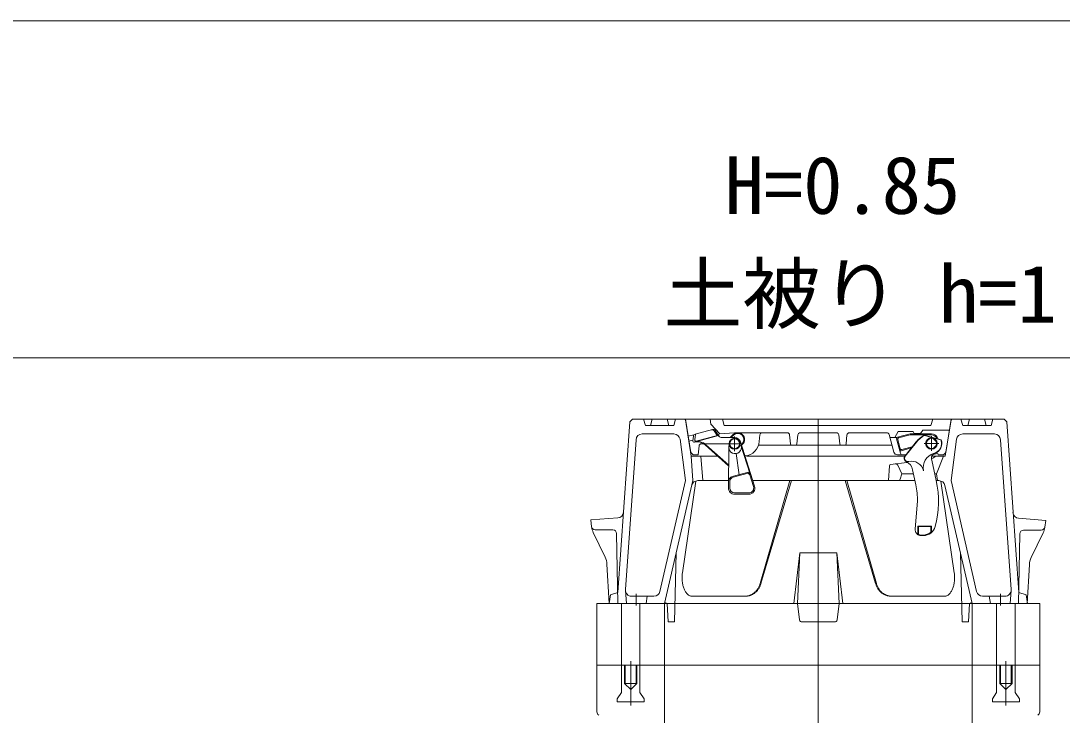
# Model space of a CAD drawing. Units: millimetres, scale not verified. Extents: x -6861 to 6861, y -5221 to 5221.
# Drawn here: x 5374 to 6221, y 2042 to 2607 of the extents above; entities that cross this region are included whole.
import ezdxf
from ezdxf.enums import TextEntityAlignment as Align

# ---------------------------------------------------------------- set-up
doc = ezdxf.new("R2010")
doc.units = ezdxf.units.MM
doc.header["$LTSCALE"] = 20
for name, color, linetype, lineweight in [('0-4_TEMP', 3, 'Continuous', 18), ('0-5_細線', 7, 'Continuous', 18), ('0-A_枠線', 6, 'Continuous', 18)]:
    doc.layers.add(name, color=color, linetype=linetype, lineweight=lineweight)
doc.layers.add('0-8_注釈', color=1, linetype='Continuous')
doc.styles.add('ＭＳ ゴシック', font='')
doc.styles.get('ＭＳ ゴシック').set_extended_font_data('MS Gothic')

msp = doc.modelspace()

# ---------------------------------------------------------------- linework, layer by layer
at = {"layer": '0-4_TEMP'}
for p, q in [((1260.93, 2332.35), (6860.93, 2332.35)), ((6022.8, 2282.35), (6022.8, 2117.35)), ((5874.8, 2140.27), (5874.8, 2130.82)), ((6170.8, 2140.27), (6170.8, 2130.82)), ((5899.8, 2132.35), (5906.2, 2132.35)), ((6005.8, 2132.35), (6039.8, 2132.35)), ((6022.8, 2132.35), (6022.8, 1969.35)), ((6139.4, 2132.35), (6145.8, 2132.35)), ((5870.3, 2085.35), (5870.3, 2049.35)), ((6175.3, 2085.35), (6175.3, 2049.35))]:
    msp.add_line(p, q, dxfattribs=at)
at = {"layer": '0-5_細線'}
for p, q in [((5869.65, 2280.35), (5859.8, 2141.35)), ((5869.65, 2280.35), (5871.8, 2282.35)), ((5871.8, 2282.35), (6173.8, 2282.35)), ((5880.8, 2282.35), (5882.3, 2277.35)), ((5882.3, 2277.35), (5905.3, 2277.35)), ((5887.8, 2282.35), (5886.3, 2277.35)), ((5899.8, 2282.35), (5901.3, 2277.35)), ((5906.8, 2282.35), (5905.3, 2277.35)), ((5914.3, 2282.35), (5914.89, 2281.75)), ((5919.07, 2255.35), (5914.8, 2282.35)), ((5914.89, 2281.75), (5919.55, 2252.35)), ((5934.8, 2282.35), (5935.3, 2278.35)), ((5935.3, 2278.35), (5942.8, 2270.35)), ((5944.8, 2282.35), (5946.3, 2277.35)), ((6114.3, 2277.35), (5946.3, 2277.35)), ((6115.8, 2282.35), (6114.3, 2277.35)), ((6130.7, 2281.75), (6126.05, 2252.35)), ((6126.52, 2255.35), (6130.8, 2282.35)), ((6131.3, 2282.35), (6130.7, 2281.75)), ((6138.8, 2282.35), (6140.3, 2277.35)), ((6163.3, 2277.35), (6140.3, 2277.35)), ((6145.8, 2282.35), (6144.3, 2277.35)), ((6157.8, 2282.35), (6159.3, 2277.35)), ((6164.8, 2282.35), (6163.3, 2277.35)), ((6175.94, 2280.35), (6173.8, 2282.35)), ((6175.94, 2280.35), (6185.8, 2141.35)), ((5879.62, 2270.35), (5905.41, 2270.35)), ((5916.99, 2268.49), (5921.73, 2269.59)), ((5921.85, 2263.73), (5941.78, 2269.07)), ((5922.35, 2265.64), (5922.96, 2270.24)), ((5922.68, 2270.16), (5936.9, 2273.97)), ((5923.6, 2264.54), (5941.59, 2269.36)), ((5938.07, 2272.87), (5940.57, 2269.09)), ((5938.77, 2273.52), (5939.63, 2273.72)), ((5939.09, 2273.14), (5942.03, 2268.69)), ((5941.18, 2269.97), (5942.8, 2270.35)), ((5942.8, 2270.35), (5954.8, 2271.35)), ((5953.41, 2269.74), (5951.02, 2267.35)), ((5951.73, 2267.35), (5953.76, 2269.38)), ((5954.8, 2271.35), (5975.65, 2271.35)), ((5997.49, 2271.35), (5966.47, 2271.35)), ((5974.84, 2264.21), (5975.3, 2269.52)), ((5999.48, 2269.55), (6000.21, 2262.25)), ((6006.12, 2269.55), (6005.39, 2262.25)), ((6037.49, 2271.35), (6008.11, 2271.35)), ((6040.21, 2262.25), (6039.48, 2269.55)), ((6045.39, 2262.25), (6046.12, 2269.55)), ((6078.44, 2271.35), (6048.11, 2271.35)), ((6084.2, 2255.57), (6080.37, 2269.86)), ((6087.19, 2267.61), (6097.42, 2270.35)), ((6088.11, 2267.07), (6097.52, 2269.6)), ((6097.42, 2270.35), (6114.8, 2270.35)), ((6097.52, 2269.6), (6114.8, 2269.6)), ((6099.8, 2272.35), (6100.8, 2270.85)), ((6100.8, 2270.85), (6105.8, 2270.85)), ((6107.8, 2273.35), (6105.8, 2270.85)), ((6107.8, 2273.35), (6129.37, 2273.35)), ((6108.99, 2269.33), (6109.02, 2269.06)), ((6108.99, 2269.33), (6122.73, 2265.65)), ((6109.02, 2269.06), (6122.54, 2265.44)), ((6165.97, 2270.35), (6140.18, 2270.35)), ((5874.63, 2265.7), (5865.98, 2143.7)), ((5910.37, 2266), (5914.8, 2232.35)), ((5917.62, 2264.53), (5920.78, 2265.26)), ((5920.73, 2264.86), (5921.22, 2268.5)), ((5921.9, 2263.75), (5922.34, 2263.82)), ((5925.83, 2260.56), (5925.07, 2253.35)), ((5929.44, 2262.35), (5927.76, 2262.35)), ((5949.8, 2244.35), (5930.83, 2261.42)), ((5931.31, 2262.35), (5949.48, 2262.35)), ((5949.94, 2244.89), (5931.41, 2261.58)), ((5944.53, 2267.35), (5954.8, 2267.35)), ((5948.8, 2262.35), (5960.8, 2262.35)), ((5950.05, 2259.3), (5950.31, 2262.69)), ((5954.8, 2268.35), (5954.8, 2256.35)), ((5971.06, 2227.87), (5959.56, 2263.87)), ((5967.41, 2237.75), (5959.89, 2261.31)), ((5960.24, 2261.72), (5960.83, 2262.31)), ((5960.42, 2261.19), (5961.19, 2261.96)), ((6082.65, 2261.35), (5974.25, 2261.35)), ((6081.05, 2267.35), (6086.74, 2267.35)), ((6089.58, 2254.83), (6086.48, 2266.38)), ((6089.41, 2258.35), (6087.4, 2265.85)), ((6102.39, 2263.86), (6093.29, 2252.47)), ((6102.58, 2263.7), (6093.49, 2252.31)), ((6108.8, 2262.6), (6120.8, 2262.6)), ((6114.8, 2256.6), (6114.8, 2268.6)), ((6122.54, 2265.44), (6122.73, 2265.65)), ((6135.22, 2266), (6130.8, 2232.35)), ((6170.96, 2265.7), (6179.61, 2143.7)), ((5919.07, 2255.35), (5921.07, 2253.35)), ((5919.07, 2255.35), (5921.07, 2253.35)), ((5919.07, 2255.35), (5921.07, 2253.35)), ((5919.07, 2255.35), (5921.07, 2253.35)), ((5919.55, 2252.35), (5920.8, 2232.35)), ((5919.55, 2252.35), (5940.67, 2252.35)), ((5925.07, 2253.35), (5921.07, 2253.35)), ((5927.3, 2252.35), (5928.8, 2232.35)), ((5949.8, 2226.38), (5950.05, 2259.3)), ((5958.6, 2237.16), (5956, 2254.42)), ((5964.49, 2252.35), (6022.8, 2252.35)), ((6092.96, 2252.35), (6022.8, 2252.35)), ((6087.1, 2253.35), (6093.82, 2253.35)), ((6090.1, 2256.75), (6098.38, 2258.97)), ((6090.63, 2257.64), (6099.16, 2259.93)), ((6126.05, 2252.35), (6115.44, 2252.35)), ((6115.9, 2253.56), (6120.09, 2254.35)), ((6124.55, 2252.35), (6118.8, 2237.85)), ((6120.2, 2253.35), (6120.09, 2254.35)), ((6120.2, 2253.35), (6124.52, 2253.35)), ((6124.52, 2253.35), (6126.52, 2255.35)), ((6080.73, 2244.54), (6079.8, 2232.35)), ((6081.6, 2245.45), (6094.79, 2247.22)), ((6087.43, 2244.84), (6090.8, 2237.85)), ((6115.14, 2249.13), (6118.69, 2232.44)), ((5952.76, 2235.64), (5964.97, 2239.07)), ((5953.72, 2235.2), (5964.66, 2238.27)), ((5970.11, 2227.56), (5967.11, 2236.96)), ((6090.8, 2237.85), (6089.28, 2233.66)), ((6100.13, 2237.85), (6090.8, 2237.85)), ((6099.47, 2241.12), (6102.06, 2228.9)), ((6118.8, 2237.85), (6117.78, 2237.85)), ((6118.8, 2237.85), (6119.8, 2232.35)), ((5894.07, 2142.23), (5914.8, 2232.35)), ((5897.8, 2132.35), (5920.8, 2232.35)), ((5923.12, 2232.07), (5912.3, 2157.26)), ((5924.78, 2232.35), (5949.63, 2232.35)), ((5950.8, 2226.35), (5950.8, 2231.35)), ((5969.86, 2232.35), (6022.8, 2232.35)), ((5975.57, 2148.66), (5999.66, 2232.35)), ((5976.21, 2148.55), (6000.95, 2232.35)), ((6100.96, 2232.35), (6022.8, 2232.35)), ((6069.38, 2148.55), (6044.65, 2232.35)), ((6070.03, 2148.66), (6045.93, 2232.35)), ((6072.18, 2232.35), (6067.75, 2232.35)), ((6120.82, 2232.35), (6118.89, 2232.35)), ((6122.47, 2232.07), (6133.3, 2157.26)), ((6147.8, 2132.35), (6125.69, 2228.47)), ((6151.52, 2142.23), (6130.8, 2232.35)), ((5954.8, 2222.35), (5966.3, 2222.35)), ((5954.8, 2221.35), (5966.3, 2221.35)), ((6103.46, 2215.6), (6101.49, 2193.03)), ((5859.82, 2202.02), (5837.8, 2200.35)), ((5837.8, 2200.35), (5838.49, 2194.77)), ((6104.3, 2195.1), (6103.8, 2195.33)), ((6103.8, 2195.33), (6114.8, 2195.33)), ((6103.8, 2195.33), (6103.8, 2188.37)), ((6104.3, 2195.1), (6114.3, 2195.1)), ((6104.3, 2195.1), (6104.3, 2188.65)), ((6114.3, 2195.1), (6114.8, 2195.33)), ((6114.3, 2195.1), (6114.3, 2190.36)), ((6114.8, 2195.33), (6114.8, 2190.13)), ((5839.85, 2190.14), (5849.51, 2170.02)), ((5841.45, 2192.35), (5855.85, 2192.35)), ((5858.85, 2189.4), (5859.8, 2132.35)), ((6103.8, 2188.37), (6104.3, 2188.65)), ((6106.47, 2188.1), (6108.14, 2188.1)), ((6106.47, 2187.6), (6108.14, 2187.6)), ((6114.3, 2190.36), (6114.8, 2190.13)), ((6186.57, 2189.09), (6185.52, 2132.04)), ((6203.98, 2192.01), (6189.58, 2192.03)), ((6205.57, 2189.8), (6195.87, 2169.7)), ((5905.8, 2117.35), (5907.3, 2173.65)), ((6007.8, 2173.65), (6037.8, 2173.65)), ((6037.8, 2173.65), (6042.8, 2132.35)), ((6039.8, 2132.35), (6037.8, 2173.65)), ((6139.8, 2117.35), (6138.3, 2173.65)), ((5850.97, 2164.39), (5852.8, 2132.35)), ((6194.41, 2164.06), (6192.52, 2132.03)), ((5866.8, 2132.35), (5865.98, 2142.96)), ((6178.8, 2132.35), (6179.61, 2142.96)), ((5853.8, 2139.35), (5852.8, 2132.35)), ((5853.8, 2139.35), (5859.8, 2141.35)), ((5870.97, 2138.35), (5889.2, 2138.35)), ((5883.8, 2138.35), (5882.8, 2132.35)), ((5920.06, 2138.35), (5963.78, 2138.35)), ((6125.53, 2138.35), (6081.81, 2138.35)), ((6174.63, 2138.35), (6156.4, 2138.35)), ((6161.8, 2138.35), (6162.8, 2132.35)), ((6191.8, 2139.35), (6185.8, 2141.35)), ((6191.8, 2139.35), (6192.8, 2132.35)), ((5842.8, 2082.35), (5842.8, 2132.35)), ((5852.8, 2132.35), (5842.8, 2132.35)), ((5852.8, 2132.35), (5897.8, 2132.35)), ((5862.8, 2082.35), (5862.8, 2132.35)), ((5877.8, 2082.35), (5877.8, 2132.35)), ((5897.8, 2132.35), (5899.8, 2132.35)), ((5897.8, 2082.35), (5897.8, 2132.35)), ((5899.8, 2132.35), (5900.8, 2117.35)), ((5906.2, 2132.35), (6005.8, 2132.35)), ((6005.8, 2132.35), (6007.57, 2119.08)), ((6039.8, 2132.35), (6038.03, 2119.08)), ((6139.4, 2132.35), (6039.8, 2132.35)), ((6145.8, 2132.35), (6144.8, 2117.35)), ((6147.8, 2132.35), (6145.8, 2132.35)), ((6192.8, 2132.35), (6147.8, 2132.35)), ((6147.8, 2082.35), (6147.8, 2132.35)), ((6167.8, 2082.35), (6167.8, 2132.35)), ((6182.8, 2082.35), (6182.8, 2132.35)), ((6192.8, 2132.35), (6202.8, 2132.35)), ((6202.8, 2082.35), (6202.8, 2132.35)), ((5900.8, 2117.35), (5905.8, 2117.35)), ((6036.05, 2117.35), (6009.24, 2117.35)), ((6144.8, 2117.35), (6139.8, 2117.35)), ((5842.8, 2082.35), (6202.8, 2082.35)), ((5842.8, 2082.35), (5842.8, 2044.14)), ((5862.8, 2082.35), (5862.8, 2059.85)), ((5865.3, 2082.35), (5865.3, 2067.35)), ((5865.9, 2082.35), (5865.9, 2066.75)), ((5874.7, 2082.35), (5874.7, 2066.75)), ((5877.8, 2082.35), (5877.8, 2059.85)), ((5897.8, 2082.35), (5897.8, 1932.35)), ((6147.8, 2082.35), (6147.8, 1932.35)), ((6167.8, 2082.35), (6167.8, 2059.85)), ((6170.3, 2082.35), (6170.3, 2067.35)), ((6170.9, 2082.35), (6170.9, 2066.75)), ((6179.7, 2082.35), (6179.7, 2066.75)), ((6180.3, 2082.35), (6180.3, 2067.35)), ((6182.8, 2082.35), (6182.8, 2059.85)), ((6202.8, 2082.35), (6202.8, 2044.14)), ((5865.3, 2067.35), (5875.3, 2067.35)), ((5865.3, 2067.35), (5870.3, 2062.35)), ((6170.3, 2067.35), (6175.3, 2062.35)), ((6180.3, 2067.35), (6170.3, 2067.35)), ((6180.3, 2067.35), (6175.3, 2062.35)), ((5862.8, 2059.85), (5859.3, 2054.85)), ((5877.8, 2059.85), (5881.3, 2054.85)), ((5859.3, 2054.85), (5859.3, 2052.35)), ((5859.3, 2052.35), (5881.3, 2052.35)), ((5881.3, 2054.85), (5881.3, 2052.35)), ((6186.3, 2052.35), (6164.3, 2052.35))]:
    msp.add_line(p, q, dxfattribs=at)
for points in [[(6084.91, 2267.35), (6087.8, 2272.35), (6099.8, 2272.35)], [(6185.62, 2201.71), (6207.64, 2200), (6206.94, 2194.43)], [(6005.8, 2132.35), (6007.8, 2173.65), (6002.8, 2132.35)], [(5875.3, 2082.35), (5875.3, 2067.35), (5870.3, 2062.35)], [(6167.8, 2059.85), (6164.3, 2054.85), (6164.3, 2052.35)], [(6182.8, 2059.85), (6186.3, 2054.85), (6186.3, 2052.35)]]:
    msp.add_lwpolyline(points, dxfattribs=at)
for centre, radius in [((5954.8, 2262.35), 4.5), ((5954.8, 2262.35), 4), ((6114.8, 2262.6), 4.75), ((6114.8, 2262.6), 4)]:
    msp.add_circle(centre, radius, dxfattribs=at)
for centre, radius, start, end in [((5879.62, 2265.35), 5, 90, 175.943), ((5905.41, 2265.35), 5, 7.496, 90), ((5923.2, 2268.23), 2, 105, 172.38), ((5936.4, 2271.77), 2, 33.435, 105), ((5937.42, 2272.04), 2, 33.435, 105), ((5957.3, 2265.85), 5.5, 315, 135), ((5957.3, 2265.85), 5, 315, 135), ((5977.29, 2269.35), 2, 90, 175), ((5997.49, 2269.35), 2, 5.711, 90), ((6008.11, 2269.35), 2, 90, 174.289), ((6037.49, 2269.35), 2, 5.711, 90), ((6048.11, 2269.35), 2, 90, 174.289), ((6078.44, 2269.35), 2, 15, 90), ((6118.8, 2250.76), 21, 117.828, 141.396), ((6118.8, 2250.76), 20.75, 118.098, 141.396), ((6114.8, 2264.85), 5.5, 18.873, 90), ((6114.8, 2264.85), 4.75, 25.614, 90), ((6140.18, 2265.35), 5, 90, 172.504), ((6165.97, 2265.35), 5, 4.057, 90), ((5921.72, 2264.73), 1, 172.38, 285), ((5924.72, 2254.14), 10, 48.003, 105), ((5923.34, 2265.51), 1, 172.38, 285), ((5924.14, 2253.99), 10, 48.003, 100.392), ((5927.82, 2260.35), 2, 90, 173.991), ((5931.31, 2265.35), 3, 239.518, 270), ((5944.53, 2270.35), 3, 213.435, 270), ((5955.14, 2259.44), 5.09, 179.563, 17.716), ((5954.8, 2262.35), 5, 17.716, 90), ((5961.88, 2265.35), 13, 275.889, 355), ((6001.2, 2262.35), 1, 185.711, 270.001), ((6004.39, 2262.35), 1, 270, 354.289), ((6041.2, 2262.35), 1, 185.711, 270), ((6044.39, 2262.35), 1, 269.999, 354.289), ((6087.45, 2266.64), 1, 105, 195), ((6088.37, 2266.11), 1, 104.999, 195), ((6114.8, 2262.6), 8.25, 282.029, 20.153), ((6114.8, 2262.6), 8.5, 289.465, 21.032), ((6087.1, 2256.35), 3, 195, 270), ((6089.84, 2257.71), 1, 194.999, 285), ((6090.38, 2258.61), 1, 194.999, 285), ((6091.51, 2255.35), 2, 195, 270), ((6095.64, 2250.6), 3, 141.396, 242.755), ((6095.64, 2250.6), 2.75, 141.396, 283.399), ((6120.59, 2242.71), 12.5, 109.028, 190.412), ((6118.8, 2250.76), 4, 106.971, 204), ((6111.33, 2259.52), 10, 292.623, 314.134), ((6081.73, 2244.46), 1, 97.625, 175.601), ((6085.62, 2243.97), 2, 25.722, 97.625), ((6089.68, 2239.04), 10, 12, 62.755), ((6098.56, 2238.19), 10, 13.096, 103.289), ((5953.84, 2231.79), 4, 105.689, 179.563), ((5954.8, 2231.35), 4, 105.689, 180), ((5965.2, 2236.35), 2, 17.716, 105.689), ((5965.51, 2237.15), 2, 17.716, 105.689), ((5924.78, 2227.35), 5, 90, 167.047), ((5966.3, 2226.35), 5, 270, 17.716), ((5966.3, 2226.35), 4, 270, 17.716), ((6087.4, 2234.35), 2, 270, 340.017), ((6039.46, 2215.6), 64, 0, 12), ((6039.46, 2215.6), 81, 345.314, 12), ((6120.82, 2227.35), 5, 12.953, 90), ((5954.8, 2226.35), 5, 179.204, 270), ((5954.8, 2226.35), 4, 180, 270), ((5859.44, 2207.01), 5, 274.344, 355.943), ((6186.01, 2206.7), 5, 183.949, 265.548), ((5841.45, 2195.35), 3, 187.125, 270), ((5853.38, 2196.63), 15, 187.125, 205.641), ((6106.47, 2192.6), 5, 175, 270), ((6108.14, 2197.6), 10, 270, 345.314), ((6203.98, 2195.01), 3, 269.893, 352.768), ((6192.05, 2196.32), 15, 334.252, 352.768), ((5855.85, 2189.35), 3, 0.955, 90), ((6106.47, 2192.6), 4.5, 241.158, 270), ((6108.14, 2197.6), 9.5, 270, 310.388), ((6189.57, 2189.03), 3, 89.893, 178.938), ((5835.99, 2163.53), 15, 3.27, 25.641), ((6209.38, 2163.18), 15, 154.251, 176.622), ((5927.01, 2153.19), 15, 177.42047, 183.98981), ((5926.98, 2153.98), 14.95, 173.89277, 180.46211), ((5926.94, 2152.39), 14.9, 180.96172, 187.53106), ((5926.86, 2154.77), 14.77, 170.31074, 176.88008), ((5926.79, 2151.61), 14.66, 184.58302, 191.15236), ((6118.8, 2151.61), 14.66, 348.84661, 355.41595), ((6118.73, 2154.77), 14.77, 3.11892, 9.68825), ((6118.65, 2152.39), 14.9, 352.46994, 359.03928), ((6118.61, 2153.98), 14.95, 359.5389, 6.10824), ((6118.59, 2153.19), 15, 356.00919, 2.57852), ((5870.97, 2143.35), 5, 175.943, 270), ((5889.2, 2143.35), 5, 270, 347.047), ((5926.55, 2150.85), 14.3, 188.35914, 194.92847), ((5926.22, 2150.13), 13.81, 192.36873, 198.93806), ((5925.81, 2149.45), 13.21, 196.70895, 203.27829), ((5925.33, 2148.81), 12.52, 201.49676, 208.0661), ((5924.77, 2148.24), 11.76, 206.87362, 213.44296), ((5961.95, 2151.87), 13.86, 309.44394, 313.90396), ((5962.63, 2151.87), 13.86, 309.44394, 313.90396), ((5961.84, 2151.96), 14.01, 313.96603, 318.42606), ((5962.51, 2151.96), 14.01, 313.96603, 318.42606), ((5961.73, 2152.06), 14.15, 318.39462, 322.85465), ((5962.41, 2152.06), 14.15, 318.39462, 322.85465), ((5961.64, 2152.17), 14.3, 322.73468, 327.19471), ((5961.55, 2152.29), 14.43, 326.98817, 331.44819), ((5962.32, 2152.17), 14.3, 322.73341, 327.19344), ((5961.47, 2152.41), 14.56, 331.16694, 335.62697), ((5962.23, 2152.29), 14.43, 326.98948, 331.44951), ((5961.4, 2152.54), 14.67, 335.27597, 339.736), ((5962.15, 2152.41), 14.56, 331.16694, 335.62697), ((5961.35, 2152.68), 14.78, 339.32468, 343.78471), ((5962.08, 2152.54), 14.67, 335.27597, 339.736), ((5962.03, 2152.68), 14.78, 339.32468, 343.78471), ((6083.57, 2152.68), 14.78, 196.2168, 200.67683), ((6083.51, 2152.54), 14.67, 200.26406, 204.72408), ((6084.25, 2152.68), 14.78, 196.21538, 200.67541), ((6083.44, 2152.41), 14.56, 204.3731, 208.83313), ((6084.19, 2152.54), 14.67, 200.26406, 204.72408), ((6083.37, 2152.29), 14.43, 208.55057, 213.0106), ((6084.12, 2152.41), 14.56, 204.3731, 208.83313), ((6083.28, 2152.17), 14.3, 212.80665, 217.26668), ((6084.04, 2152.29), 14.43, 208.55057, 213.0106), ((6083.18, 2152.06), 14.15, 217.14434, 221.60437), ((6083.96, 2152.17), 14.3, 212.80665, 217.26668), ((6083.86, 2152.06), 14.15, 217.14555, 221.60557), ((6083.08, 2151.96), 14.01, 221.57518, 226.03521), ((6083.76, 2151.96), 14.01, 221.57405, 226.03407), ((6082.97, 2151.87), 13.86, 226.09615, 230.55618), ((6083.65, 2151.87), 13.86, 226.09615, 230.55618), ((6120.82, 2148.24), 11.76, 326.55807, 333.12741), ((6120.27, 2148.81), 12.52, 331.93385, 338.50319), ((6119.78, 2149.45), 13.21, 336.7206, 343.28994), ((6119.37, 2150.13), 13.81, 341.06298, 347.63232), ((6119.05, 2150.85), 14.3, 345.0715, 351.64084), ((6156.4, 2143.35), 5, 192.953, 270), ((6174.63, 2143.35), 5, 270, 4.057), ((5924.16, 2147.74), 10.97, 213.01027, 219.57961), ((5923.49, 2147.3), 10.18, 220.10416, 226.6735), ((5922.78, 2146.95), 9.44, 228.3576, 234.92694), ((5922.03, 2146.68), 8.8, 237.91499, 244.48433), ((5921.25, 2146.5), 8.33, 248.76546, 255.3348), ((5920.46, 2146.41), 8.07, 260.60549, 267.17483), ((5963.03, 2151.47), 13.13, 270.31854, 274.77857), ((5963.71, 2151.47), 13.13, 270.31854, 274.77857), ((5962.88, 2151.48), 13.15, 275.40614, 279.86617), ((5963.56, 2151.48), 13.15, 275.40614, 279.86617), ((5962.74, 2151.51), 13.2, 280.46637, 284.9264), ((5963.42, 2151.51), 13.2, 280.466, 284.92603), ((5962.6, 2151.54), 13.27, 285.48095, 289.94098), ((5963.27, 2151.54), 13.27, 285.48146, 289.94149), ((5962.46, 2151.59), 13.36, 290.43589, 294.89592), ((5963.14, 2151.59), 13.36, 290.43589, 294.89592), ((5962.32, 2151.64), 13.47, 295.31835, 299.77837), ((5963, 2151.64), 13.47, 295.31759, 299.77762), ((5962.19, 2151.71), 13.59, 300.11715, 304.57718), ((5962.87, 2151.71), 13.59, 300.11802, 304.57805), ((5962.07, 2151.78), 13.72, 304.82668, 309.2867), ((5962.74, 2151.78), 13.72, 304.82668, 309.2867), ((6082.85, 2151.78), 13.72, 230.71233, 235.17235), ((6083.53, 2151.78), 13.72, 230.7133, 235.17332), ((6082.72, 2151.71), 13.59, 235.42309, 239.88312), ((6083.4, 2151.71), 13.59, 235.42222, 239.88225), ((6082.59, 2151.64), 13.47, 240.22163, 244.68165), ((6083.27, 2151.64), 13.47, 240.22238, 244.68241), ((6082.46, 2151.59), 13.36, 245.10423, 249.56426), ((6083.14, 2151.59), 13.36, 245.10423, 249.56426), ((6082.32, 2151.54), 13.27, 250.05918, 254.51921), ((6083, 2151.54), 13.27, 250.05867, 254.5187), ((6082.18, 2151.51), 13.2, 255.0736, 259.53363), ((6082.86, 2151.51), 13.2, 255.07397, 259.534), ((6082.03, 2151.48), 13.15, 260.13383, 264.59386), ((6082.71, 2151.48), 13.15, 260.13361, 264.59364), ((6081.89, 2151.47), 13.13, 265.22143, 269.68146), ((6082.57, 2151.47), 13.13, 265.2215, 269.68153), ((6125.13, 2146.41), 8.08, 272.82479, 279.39413), ((6124.34, 2146.5), 8.33, 284.66593, 291.23527), ((6123.57, 2146.68), 8.8, 295.51485, 302.08419), ((6122.82, 2146.95), 9.44, 305.07392, 311.64326), ((6122.1, 2147.3), 10.18, 313.32533, 319.89467), ((6121.44, 2147.74), 10.97, 320.42039, 326.98973), ((5898.8, 2131.6), 1.25, 36.87, 143.13), ((6146.8, 2131.6), 1.25, 36.87, 143.13), ((6009.55, 2119.35), 2, 187.595, 270), ((6036.05, 2119.35), 2, 270, 352.405), ((5845.8, 2044.14), 3, 180, 240.968), ((6199.8, 2044.14), 3, 299.032, 0)]:
    msp.add_arc(centre, radius, start, end, dxfattribs=at)
at = {"layer": '0-A_枠線'}
msp.add_line((1260.93, 2606.53), (6860.93, 2606.53), dxfattribs=at)

# ---------------------------------------------------------------- texts
at = {"layer": '0-8_注釈', "style": 'ＭＳ ゴシック'}
for s, p in [('H=0.85', (5946.69, 2435.37)), ('土被り h=1.10', (5896.94, 2346.92))]:
    msp.add_text(s, height=46.92, dxfattribs=at).set_placement(p, align=Align.BOTTOM_LEFT)

doc.saveas('drawing.dxf')
